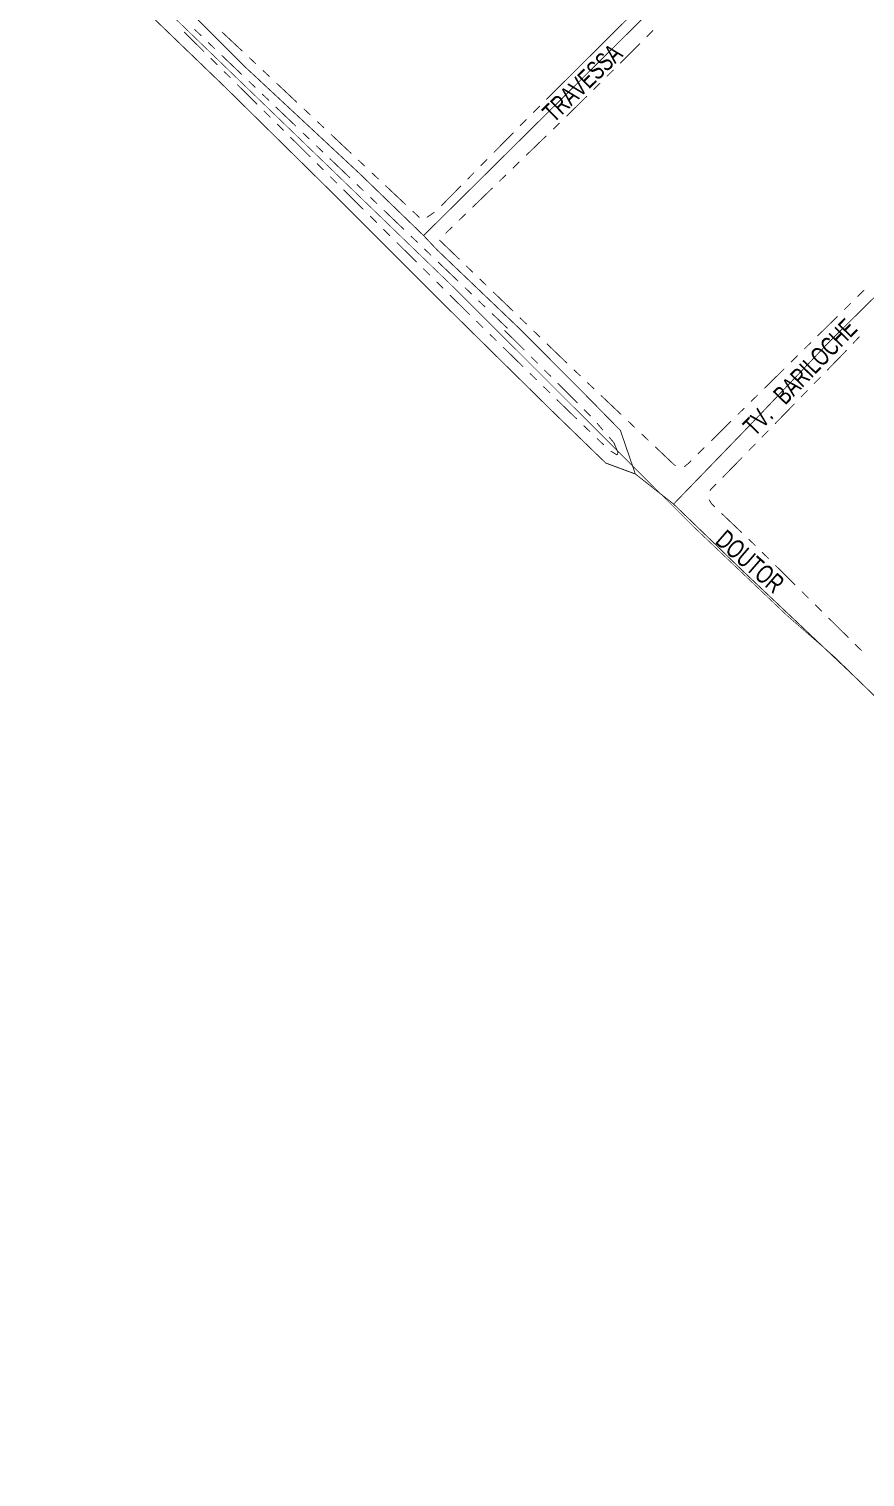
# Model space of a CAD drawing. Extents: x 204296 to 206006, y 4860262 to 4862155.
# Drawn here: x 204331 to 204509.9, y 4860893.6 to 4861203.5 of the extents above; entities that cross this region are included whole.
import ezdxf

# ---------------------------------------------------------------- set-up
doc = ezdxf.new("R2010")
doc.units = 0
doc.header["$LTSCALE"] = 1.5
doc.header["$MEASUREMENT"] = 0
doc.linetypes.add('TRACO_25', pattern=[8, 3, -1, 1, -1, 1, -1])
for name, color, linetype in [('LM-LIM-SETOR-FISCAL', 7, 'CONTINUOUS'), ('SV-EIXO-RUA-N-PAV', 6, 'CONTINUOUS'), ('SV-RUA-NAO-PAV-S-GUIA-C-GUIA', 7, 'CONTINUOUS'), ('SV-TXT-RUA-N-PAV-S-GUIA-C-GUIA', 7, 'CONTINUOUS')]:
    doc.layers.add(name, color=color, linetype=linetype)
doc.styles.add('ARIAL', font='ARIAL.TTF')
doc.linetypes.add('Limite', pattern='A,20,-3,[130,ltypeshp.shx,S=6.35,R=0,X=0,Y=0],-3,20', length=46)

msp = doc.modelspace()

# ---------------------------------------------------------------- linework, layer by layer
at = {"layer": 'LM-LIM-SETOR-FISCAL', "linetype": 'Limite', "ltscale": 0.1, "const_width": 0.13}
msp.add_lwpolyline([(204530.51, 4861440.18), (204491.58, 4861397.89), (204440.25, 4861344.42), (204391.06, 4861296.3), (204357.87, 4861261.44), (204331.05, 4861234.12), (204338.35, 4861227.63), (204347, 4861220.44), (204421.74, 4861148.28), (204473.21, 4861096.93), (204493.14, 4861077.99), (204503.57, 4861068.9), (204540.46, 4861032.66), (204549.44, 4861023.69), (204583.4, 4860990.57), (204598.14, 4860976.05), (204609.12, 4860966.27), (204647.61, 4860927.51), (204735.94, 4860840.56)], dxfattribs=at)
msp.add_lwpolyline([(204530.51, 4861440.18), (204491.58, 4861397.89), (204440.25, 4861344.42), (204391.06, 4861296.3), (204357.87, 4861261.44), (204331.05, 4861234.12), (204338.35, 4861227.63), (204347, 4861220.44), (204421.74, 4861148.28), (204473.21, 4861096.93), (204493.14, 4861077.99), (204503.57, 4861068.9), (204540.46, 4861032.66), (204549.44, 4861023.69), (204583.4, 4860990.57), (204598.14, 4860976.05), (204609.12, 4860966.27), (204647.61, 4860927.51), (204735.94, 4860840.56)], dxfattribs=at)
at = {"layer": 'SV-EIXO-RUA-N-PAV', "const_width": 0.18, "flags": 128}
for points in [[(204637.21, 4861384.61), (204620.71, 4861367.92), (204602.51, 4861349.73), (204582.13, 4861328.25), (204569.75, 4861315.51), (204556.82, 4861301.89), (204546.82, 4861291.85), (204527.16, 4861271.83), (204509.33, 4861253.63), (204492.47, 4861236.77), (204487.61, 4861230.81), (204464.45, 4861207.86), (204440.4, 4861184.03), (204415.4, 4861159.27)], [(204344, 4861222.3), (204346, 4861216.97), (204373.01, 4861190.96), (204396.35, 4861167.95), (204420.7, 4861143.6), (204443.37, 4861121.26), (204454.38, 4861110.59), (204460.71, 4861108.25)], [(204344, 4861222.3), (204350.99, 4861220.56), (204366.04, 4861206.54), (204377.35, 4861195.23), (204401.78, 4861172.47), (204415.4, 4861159.27), (204418.3, 4861156.2), (204435.92, 4861139.36), (204450.58, 4861124.64), (204457.52, 4861117.56), (204460.71, 4861108.25)], [(204539.99, 4861175.74), (204526.34, 4861160.38), (204502.04, 4861136.36), (204485.25, 4861118.71), (204468.9, 4861101.81)], [(204460.71, 4861108.25), (204468.9, 4861101.81), (204483.94, 4861087.28), (204507.54, 4861064.98), (204524.16, 4861048.85), (204533.24, 4861039.1), (204537.24, 4861034.89), (204545.72, 4861027.37), (204556.4, 4861016.95), (204564.11, 4861008.98), (204572.92, 4861000.04), (204579.03, 4860994.32), (204583.33, 4860990.66), (204592.21, 4860982.43), (204602.49, 4860972.91), (204614.45, 4860962.18), (204623.51, 4860953.63), (204629.94, 4860947.07), (204634.44, 4860942.95), (204637.19, 4860940.45)]]:
    msp.add_lwpolyline(points, dxfattribs=at)
at = {"layer": 'SV-RUA-NAO-PAV-S-GUIA-C-GUIA', "linetype": 'TRACO_25', "const_width": 0.18, "flags": 128}
for points in [[(204406.7, 4861305.79), (204439.43, 4861276), (204444.43, 4861271.02), (204477.34, 4861238.19), (204484.38, 4861231.54), (204484.4, 4861230.7), (204465.14, 4861211.73), (204445.93, 4861192.63)], [(204368.42, 4861198.62), (204364.16, 4861202.84)], [(204366.4, 4861203.39), (204367.85, 4861202.01)], [(204376.62, 4861198.74), (204372.25, 4861202.85)], [(204463.12, 4861201.79), (204464.54, 4861203.2)], [(204369.29, 4861200.63), (204370.74, 4861199.24)], [(204457.46, 4861196.13), (204461.71, 4861200.37)], [(204371.26, 4861195.81), (204369.84, 4861197.22)], [(204372.18, 4861197.86), (204376.52, 4861193.72)], [(204379.54, 4861196), (204378.08, 4861197.37)], [(204374.11, 4861193), (204372.69, 4861194.4)], [(204377.97, 4861192.34), (204379.41, 4861190.95)], [(204382.45, 4861193.27), (204381, 4861194.63)], [(204388.28, 4861187.79), (204383.91, 4861191.9)], [(204445.93, 4861192.63), (204441.68, 4861188.4)], [(204451.77, 4861190.51), (204453.2, 4861191.91)], [(204454.62, 4861193.32), (204456.04, 4861194.72)], [(204379.79, 4861187.37), (204375.53, 4861191.59)], [(204380.86, 4861189.57), (204382.31, 4861188.19)], [(204446.08, 4861184.89), (204450.35, 4861189.1)], [(204382.63, 4861184.55), (204381.21, 4861185.96)], [(204383.75, 4861186.81), (204388.09, 4861182.67)], [(204391.2, 4861185.05), (204389.74, 4861186.42)], [(204440.26, 4861186.99), (204438.84, 4861185.58)], [(204385.48, 4861181.74), (204384.06, 4861183.15)], [(204394.11, 4861182.31), (204392.66, 4861183.68)], [(204437.43, 4861184.16), (204436.03, 4861182.73)], [(204443.1, 4861182), (204444.54, 4861183.39)], [(204445.97, 4861184.79), (204446.08, 4861184.89)], [(204391.16, 4861176.11), (204386.9, 4861180.33)], [(204389.54, 4861181.28), (204390.98, 4861179.9)], [(204399.94, 4861176.83), (204395.57, 4861180.94)], [(204434.63, 4861181.3), (204430.42, 4861177.03)], [(204437.35, 4861176.44), (204441.66, 4861180.61)], [(204392.43, 4861178.52), (204393.88, 4861177.14)], [(204394.01, 4861173.3), (204392.58, 4861174.7)], [(204395.32, 4861175.76), (204399.66, 4861171.61)], [(204402.86, 4861174.09), (204401.4, 4861175.46)], [(204429.01, 4861175.6), (204427.61, 4861174.18)], [(204434.48, 4861173.66), (204435.91, 4861175.05)], [(204396.85, 4861170.48), (204395.43, 4861171.89)], [(204401.11, 4861170.23), (204402.55, 4861168.85)], [(204405.77, 4861171.35), (204404.31, 4861172.72)], [(204426.21, 4861172.75), (204424.81, 4861171.33)], [(204431.6, 4861170.87), (204433.04, 4861172.27)], [(204402.53, 4861164.85), (204398.27, 4861169.08)], [(204404, 4861167.47), (204405.45, 4861166.09)], [(204411.6, 4861165.87), (204407.23, 4861169.98)], [(204423.4, 4861169.9), (204419.19, 4861165.63)], [(204425.86, 4861165.31), (204430.17, 4861169.48)], [(204406.89, 4861164.71), (204411.23, 4861160.56)], [(204414.52, 4861163.13), (204413.06, 4861164.5)], [(204417.73, 4861164.27), (204416.08, 4861163.14)], [(204422.98, 4861162.53), (204424.42, 4861163.92)], [(204405.38, 4861162.04), (204403.96, 4861163.45)], [(204420.11, 4861159.74), (204421.55, 4861161.14)], [(204408.22, 4861159.23), (204406.8, 4861160.63)], [(204413.91, 4861153.6), (204409.64, 4861157.82)], [(204412.68, 4861159.18), (204414.12, 4861157.8)], [(204423.07, 4861154.19), (204418.75, 4861158.35)], [(204415.57, 4861156.42), (204417.01, 4861155.03)], [(204416.75, 4861150.78), (204415.33, 4861152.19)], [(204418.46, 4861153.65), (204422.8, 4861149.51)], [(204425.94, 4861151.41), (204424.5, 4861152.8)], [(204419.59, 4861147.97), (204418.17, 4861149.38)], [(204428.82, 4861148.63), (204427.38, 4861150.02)], [(204425.28, 4861142.34), (204421.01, 4861146.56)], [(204424.25, 4861148.13), (204425.69, 4861146.75)], [(204427.14, 4861145.36), (204428.58, 4861143.98)], [(204434.58, 4861143.08), (204430.26, 4861147.24)], [(204509.69, 4861147.61), (204508.26, 4861146.21)], [(204430.03, 4861142.6), (204432.92, 4861139.84)], [(204506.84, 4861144.81), (204505.41, 4861143.4)], [(204428.14, 4861139.55), (204426.71, 4861140.95)], [(204432.92, 4861139.84), (204433.37, 4861139.41)], [(204437.46, 4861140.3), (204436.02, 4861141.69)], [(204503.99, 4861142), (204499.71, 4861137.79)], [(204431, 4861136.76), (204429.57, 4861138.15)], [(204432.74, 4861138.98), (204436.99, 4861134.75)], [(204440.33, 4861137.52), (204438.9, 4861138.91)], [(204446.09, 4861131.96), (204441.77, 4861136.13)], [(204498.29, 4861136.39), (204496.86, 4861134.98)], [(204507.3, 4861136.19), (204508.67, 4861137.64)], [(204436.73, 4861131.17), (204432.44, 4861135.36)], [(204438.41, 4861133.33), (204439.83, 4861131.92)], [(204495.44, 4861133.58), (204494.01, 4861132.17)], [(204501.75, 4861130.43), (204505.93, 4861134.73)], [(204439.6, 4861128.38), (204438.16, 4861129.78)], [(204441.24, 4861130.51), (204442.66, 4861129.1)], [(204448.99, 4861129.2), (204447.53, 4861130.58)], [(204492.59, 4861130.77), (204488.31, 4861126.56)], [(204442.46, 4861125.59), (204441.03, 4861126.98)], [(204444.08, 4861127.69), (204446.91, 4861124.87)], [(204451.89, 4861126.45), (204450.44, 4861127.83)], [(204498.95, 4861127.57), (204500.35, 4861129)], [(204447.36, 4861120.81), (204443.89, 4861124.19)], [(204446.91, 4861124.87), (204447.24, 4861124.54)], [(204447.24, 4861124.54), (204448.33, 4861123.46)], [(204457.7, 4861120.95), (204453.34, 4861125.08)], [(204486.89, 4861125.16), (204485.46, 4861123.75)], [(204496.16, 4861124.71), (204497.56, 4861126.14)], [(204447.41, 4861120.76), (204447.31, 4861120.86)], [(204447.47, 4861120.7), (204447.36, 4861120.81)], [(204448.19, 4861120.01), (204447.47, 4861120.7)], [(204449.74, 4861122.04), (204450.45, 4861121.34)], [(204450.45, 4861121.34), (204451.08, 4861120.71)], [(204451.08, 4861120.71), (204451.16, 4861120.63)], [(204484.04, 4861122.35), (204482.62, 4861120.95)], [(204491.75, 4861120.18), (204494.77, 4861123.27)], [(204451.08, 4861117.24), (204449.64, 4861118.62)], [(204452.5, 4861119.14), (204453.8, 4861117.63)], [(204460.6, 4861118.2), (204459.15, 4861119.58)], [(204481.19, 4861119.54), (204476.93, 4861115.32)], [(204487.78, 4861116.11), (204489.18, 4861117.54)], [(204490.58, 4861118.98), (204491.28, 4861119.69)], [(204491.28, 4861119.69), (204491.75, 4861120.18)], [(204453.96, 4861114.46), (204452.52, 4861115.85)], [(204455.11, 4861116.12), (204455.77, 4861115.36)], [(204455.77, 4861115.36), (204456.14, 4861114.93)], [(204456.14, 4861114.93), (204456.68, 4861113.61)], [(204463.5, 4861115.45), (204462.05, 4861116.83)], [(204484.99, 4861113.25), (204486.39, 4861114.68)], [(204456.83, 4861112.3), (204455.46, 4861113.15)], [(204456.68, 4861113.61), (204456.98, 4861112.88)], [(204456.93, 4861112.67), (204456.83, 4861112.3)], [(204456.98, 4861112.88), (204456.93, 4861112.67)], [(204468.6, 4861110.62), (204464.96, 4861114.07)], [(204475.5, 4861113.92), (204474.08, 4861112.51)], [(204479.41, 4861107.52), (204483.6, 4861111.82)], [(204469.04, 4861110.18), (204468.6, 4861110.62)], [(204469.37, 4861110.05), (204469.04, 4861110.18)], [(204472.04, 4861110.49), (204471.16, 4861109.78)], [(204472.66, 4861111.1), (204472.04, 4861110.49)], [(204476.78, 4861104.89), (204477.29, 4861105.39)], [(204477.29, 4861105.39), (204477.94, 4861106.02)], [(204477.94, 4861106.02), (204478.01, 4861106.09)], [(204477.03, 4861101.86), (204476.49, 4861102.76)], [(204476.7, 4861104.62), (204476.78, 4861104.89)], [(204477.72, 4861101.2), (204477.03, 4861101.86)], [(204483.51, 4861095.68), (204479.16, 4861099.82)], [(204486.4, 4861092.92), (204484.95, 4861094.3)], [(204489.25, 4861090.11), (204487.83, 4861091.52)], [(204494.93, 4861084.49), (204490.67, 4861088.71)], [(204497.78, 4861081.67), (204496.36, 4861083.08)], [(204500.62, 4861078.86), (204499.2, 4861080.27)], [(204506.31, 4861073.23), (204502.04, 4861077.45)], [(204509.15, 4861070.42), (204507.73, 4861071.83)]]:
    msp.add_lwpolyline(points, dxfattribs=at)

# ---------------------------------------------------------------- texts
at = {"layer": 'SV-TXT-RUA-N-PAV-S-GUIA-C-GUIA', "style": 'ARIAL', "width": 0.7}
for s, rotation, p in [('TRAVESSA', 44, (204443.25, 4861183.26)), ('TV.   BARILOCHE', 46, (204486.28, 4861116.11)), ('DOUTOR', 319, (204477.57, 4861093.58))]:
    msp.add_text(s, height=4, rotation=rotation, dxfattribs=at).set_placement(p)

doc.saveas('drawing.dxf')
